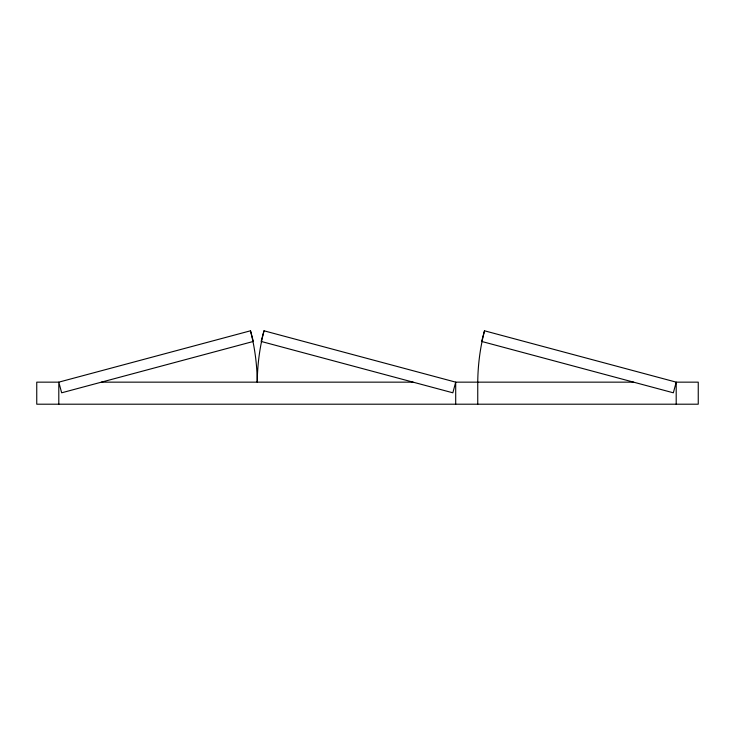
<?xml version="1.0" encoding="UTF-8"?>
<svg xmlns="http://www.w3.org/2000/svg" width="735" height="735" viewBox="0 0 735 735"><rect width="100%" height="100%" fill="white"/><g stroke="black" fill="none" stroke-linecap="round" stroke-linejoin="round"><path stroke-width="1.1" d="M455.7 404.204L455.7 382.154L264.012 330.796L261.155 341.444L452.843 392.802L455.7 382.154L633.598 382.154M676.2 404.204L676.2 382.154L484.512 330.796L481.655 341.444L673.343 392.802L676.2 382.154L698.25 382.154L698.25 404.204L36.75 404.204L36.75 382.154L58.8 382.154L250.488 330.796L253.345 341.444L61.657 392.802L58.8 382.154L58.8 404.204M101.402 382.154L413.098 382.154M477.75 404.204L477.75 382.154A213.251 213.251 0 0 1 484.512 330.796M264.012 330.796A213.251 213.251 0 0 0 257.25 382.154A213.251 213.251 0 0 0 250.488 330.796"/></g></svg>
